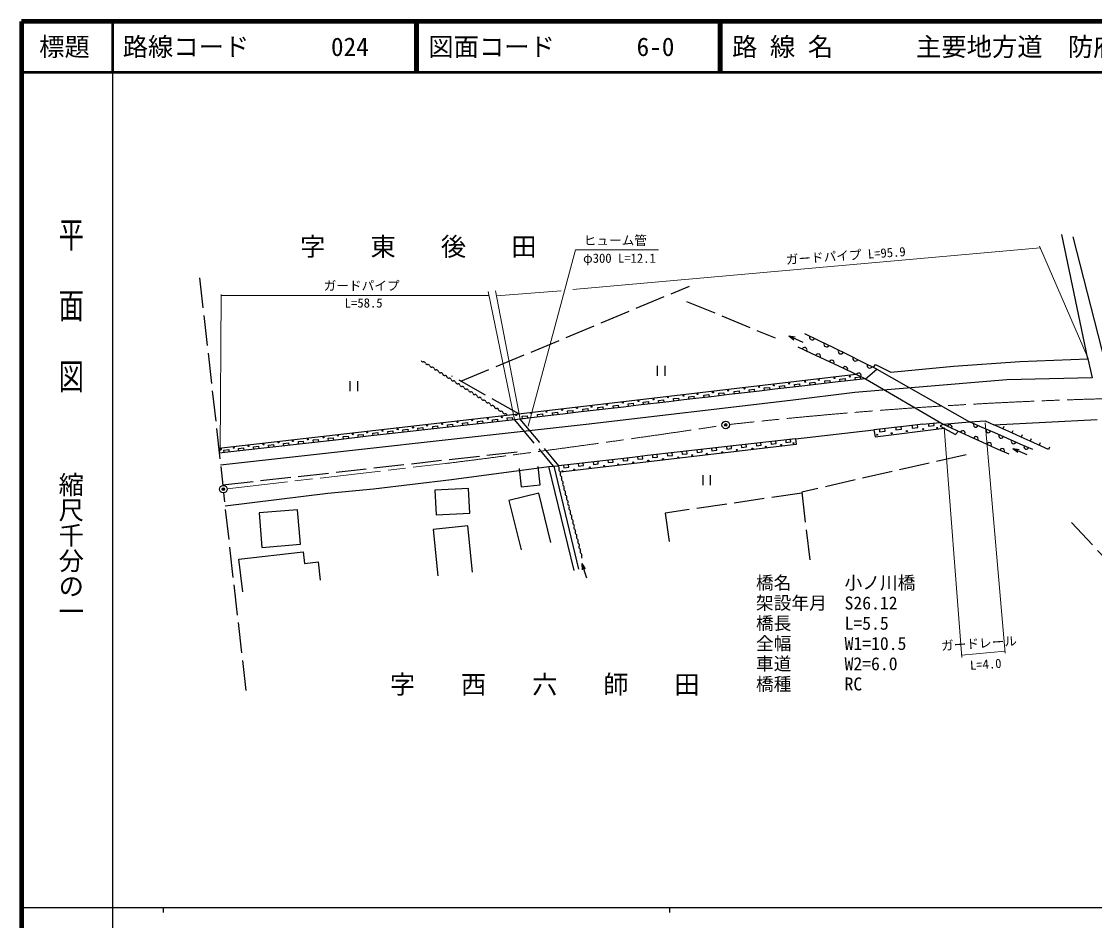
# Model space of a CAD drawing. Units: millimetres, scale not verified. Extents: x 40000 to 680000, y 20000 to 380000.
# Drawn here: x 40000 to 252000, y 202409 to 380000 of the extents above; entities that cross this region are included whole.
import ezdxf
from ezdxf.enums import TextEntityAlignment as Align

# ---------------------------------------------------------------- set-up
doc = ezdxf.new("R2010")
doc.units = ezdxf.units.MM
doc.header["$LTSCALE"] = 1000
doc.header["$PDMODE"] = 32
doc.header["$PDSIZE"] = 500
doc.linetypes.add('CHAIN', pattern=[18.5, 12, -1.5, 3.5, -1.5])
doc.linetypes.add('DASHED', pattern=[7.5, 6, -1.5])
for name, color, linetype, lineweight in [('M-BGD', 7, 'Continuous', 25), ('M-BGD-EXST', 7, 'Continuous', 25), ('M-BMK', 2, 'CHAIN', 13), ('M-BMK-HTXT', 7, 'Continuous', 13), ('M-BMK-SRVR', 3, 'Continuous', 25), ('M-STR-HTXT', 7, 'Continuous', 13), ('M-STR-STR1', 1, 'Continuous', 25), ('M-TTL', 2, 'Continuous', 140), ('M-TTL-BAND', 7, 'Continuous', 25), ('M-TTL-LINE', 7, 'Continuous', 50)]:
    doc.layers.add(name, color=color, linetype=linetype, lineweight=lineweight)
doc.layers.add('M-OTRS', color=6, linetype='Continuous')
doc.layers.add('M-TTL-TXT', color=7, linetype='Continuous')
doc.styles.add('@ＭＳ ゴシック', font='')
doc.styles.add('ＭＳ ゴシック', font='')
doc.styles.get('@ＭＳ ゴシック').set_extended_font_data('@MS Gothic')
doc.styles.get('ＭＳ ゴシック').set_extended_font_data('MS Gothic')

msp = doc.modelspace()

# ---------------------------------------------------------------- linework, layer by layer
at = {"layer": 'M-BGD', "linetype": 'DASHED'}
for p, q in [((75179, 329383), (79800, 288361)), ((126828, 308941), (171955, 327706)), ((171419, 324704), (188878, 317499)), ((138233, 302485), (125031, 309958)), ((137425, 301335), (145019, 292143)), ((138491, 301457), (146105, 292241)), ((79789, 288462), (138227, 295034)), ((84387, 247835), (79968, 286871))]:
    msp.add_line(p, q, dxfattribs=at)
at = {"layer": 'M-BGD'}
for p, q in [((197617, 316914), (194768, 318310)), ((191616, 317901), (192834, 317684)), ((191616, 317901), (192589, 317137)), ((191616, 317901), (194354, 316675)), ((200465, 315519), (197617, 316914)), ((193372, 315760), (196047, 314494)), ((196047, 314494), (198722, 313229)), ((203314, 314123), (200465, 315519)), ((206162, 312727), (203314, 314123)), ((198722, 313229), (201397, 311963)), ((201397, 311963), (204073, 310697)), ((209010, 311332), (206162, 312727)), ((204073, 310697), (206748, 309432)), ((191803, 307686), (188814, 307336)), ((194792, 308035), (191803, 307686)), ((200770, 308733), (194792, 308035)), ((203759, 309082), (200770, 308733)), ((206748, 309432), (203759, 309082)), ((176859, 305940), (170881, 305241)), ((179848, 306289), (176859, 305940)), ((182836, 306638), (179848, 306289)), ((185825, 306987), (182836, 306638)), ((188814, 307336), (185825, 306987)), ((155936, 303496), (152948, 303146)), ((158925, 303845), (155936, 303496)), ((161914, 304194), (158925, 303845)), ((167892, 304892), (161914, 304194)), ((170881, 305241), (167892, 304892)), ((135055, 301066), (132106, 300732)), ((138003, 301400), (135055, 301066)), ((143981, 302099), (138003, 301400)), ((146970, 302448), (143981, 302099)), ((149959, 302797), (146970, 302448)), ((152948, 303146), (149959, 302797)), ((232078, 300331), (252488, 301381)), ((117364, 299063), (114416, 298729)), ((120313, 299397), (117364, 299063)), ((123261, 299731), (120313, 299397)), ((126209, 300065), (123261, 299731)), ((129158, 300399), (126209, 300065)), ((132106, 300732), (129158, 300399)), ((192934, 297561), (208415, 299328)), ((214869, 300067), (208415, 299328)), ((218096, 300436), (214869, 300067)), ((218096, 300436), (221418, 300816)), ((222064, 300436), (224660, 299263)), ((224660, 299263), (227256, 298089)), ((229786, 299807), (227288, 300899)), ((232285, 298715), (229786, 299807)), ((233878, 299523), (232078, 300331)), ((234083, 299979), (233878, 299523)), ((235677, 298715), (233878, 299523)), ((235882, 299171), (235677, 298715)), ((99674, 297059), (96725, 296725)), ((102622, 297393), (99674, 297059)), ((108519, 298061), (102622, 297393)), ((111467, 298395), (108519, 298061)), ((114416, 298729), (111467, 298395)), ((187081, 296896), (184154, 296563)), ((190008, 297228), (187081, 296896)), ((192934, 297561), (190008, 297228)), ((227256, 298089), (229852, 296916)), ((229852, 296916), (232448, 295743)), ((234783, 297624), (232285, 298715)), ((237282, 296532), (234783, 297624)), ((237477, 297906), (235677, 298715)), ((237682, 298363), (237477, 297906)), ((239277, 297098), (237477, 297906)), ((239482, 297554), (239277, 297098)), ((242876, 295482), (239277, 297098)), ((81983, 295055), (79083, 294726)), ((84932, 295389), (81983, 295055)), ((87880, 295723), (84932, 295389)), ((90828, 296057), (87880, 295723)), ((93777, 296391), (90828, 296057)), ((96725, 296725), (93777, 296391)), ((169520, 294901), (163666, 294236)), ((172447, 295233), (169520, 294901)), ((175373, 295566), (172447, 295233)), ((178300, 295898), (175373, 295566)), ((181227, 296231), (178300, 295898)), ((184154, 296563), (181227, 296231)), ((232448, 295743), (235044, 294569)), ((235868, 295661), (237089, 295462)), ((235868, 295661), (236852, 294911)), ((235868, 295661), (238624, 294475)), ((239780, 295440), (237282, 296532)), ((241281, 296746), (241076, 296290)), ((243081, 295938), (242876, 295482)), ((149032, 292574), (146105, 292241)), ((151959, 292906), (149032, 292574)), ((154886, 293239), (151959, 292906)), ((157813, 293571), (154886, 293239)), ((160739, 293903), (157813, 293571)), ((163666, 294236), (160739, 293903)), ((138332, 291714), (138702, 288093)), ((142482, 288479), (142113, 292100)), ((144217, 292070), (146105, 292241)), ((149172, 271580), (144217, 292070)), ((150144, 271816), (145223, 292161)), ((138702, 288093), (142482, 288479)), ((128350, 287768), (121649, 287418)), ((121649, 287418), (121904, 282535)), ((128605, 282885), (128350, 287768)), ((142197, 286824), (136297, 285357)), ((144615, 277100), (142197, 286824)), ((136297, 285357), (138715, 275633)), ((94554, 283536), (86959, 282910)), ((86959, 282910), (87519, 276123)), ((95113, 276749), (94554, 283536)), ((121904, 282535), (128605, 282885)), ((128189, 280348), (121333, 279662)), ((129102, 271213), (128189, 280348)), ((121333, 279662), (122246, 270528)), ((87519, 276123), (95113, 276749)), ((82964, 273765), (95668, 275225)), ((83703, 267332), (82964, 273765)), ((95668, 275225), (95932, 272927)), ((95932, 272927), (98688, 273243)), ((99104, 269628), (98688, 273243)), ((150694, 272947), (151350, 271899)), ((150694, 272947), (150780, 271713)), ((150694, 272947), (151622, 270095))]:
    msp.add_line(p, q, dxfattribs=at)
for points in [[(208302, 311679), (208694, 312246), (211723, 310727), (224136, 311906), (237216, 312807), (250707, 313375), (245543, 337951)], [(247732, 337451), (254784, 309904), (267922, 310029), (278906, 309746), (281914, 309470), (294083, 311865), (308654, 310544), (321279, 306655), (336910, 304765), (354206, 301696), (373143, 297742), (374107, 298346), (375135, 299384), (376039, 300692), (376625, 302499), (376645, 304038), (373734, 315514)], [(250707, 313375), (251545, 309597), (234675, 309218), (216568, 307727), (204616, 306740), (191924, 305138), (151587, 300404), (79351, 292347)], [(78974, 295692), (137632, 302415), (204934, 310301)], [(204755, 309199), (204697, 309695), (205693, 309812), (205751, 309315)], [(186822, 307104), (186764, 307600), (187760, 307717), (187818, 307220)], [(189811, 307453), (189752, 307949), (190749, 308066), (190807, 307569)], [(192799, 307802), (192741, 308299), (193738, 308415), (193796, 307918)], [(195788, 308151), (195730, 308648), (196727, 308764), (196785, 308268)], [(198777, 308500), (198719, 308997), (199715, 309113), (199773, 308617)], [(201766, 308850), (201708, 309346), (202704, 309463), (202762, 308966)], [(168888, 305009), (168830, 305505), (169827, 305622), (169885, 305125)], [(171877, 305358), (171819, 305854), (172815, 305971), (172873, 305474)], [(174866, 305707), (174808, 306204), (175804, 306320), (175862, 305823)], [(177855, 306056), (177797, 306553), (178793, 306669), (178851, 306173)], [(180844, 306405), (180786, 306902), (181782, 307018), (181840, 306522)], [(183833, 306754), (183775, 307251), (184771, 307368), (184829, 306871)], [(147966, 302564), (147908, 303061), (148904, 303177), (148962, 302681)], [(150955, 302914), (150897, 303410), (151893, 303527), (151951, 303030)], [(153944, 303263), (153886, 303759), (154882, 303876), (154940, 303379)], [(156933, 303612), (156875, 304109), (157871, 304225), (157929, 303728)], [(159922, 303961), (159864, 304458), (160860, 304574), (160918, 304077)], [(162910, 304310), (162852, 304807), (163849, 304923), (163907, 304427)], [(165899, 304659), (165841, 305156), (166838, 305272), (166896, 304776)], [(130141, 300510), (130084, 301007), (131067, 301118), (131123, 300621)], [(133089, 300844), (133033, 301341), (134016, 301452), (134072, 300955)], [(136037, 301178), (135981, 301675), (136964, 301786), (137020, 301289)], [(138999, 301517), (138941, 302013), (139938, 302130), (139996, 301633)], [(141988, 301866), (141930, 302363), (142927, 302479), (142985, 301982)], [(144977, 302215), (144919, 302712), (145915, 302828), (145973, 302332)], [(227288, 300899), (230360, 301118), (232078, 300331)], [(112450, 298506), (112394, 299003), (113377, 299114), (113433, 298617)], [(115399, 298840), (115342, 299337), (116325, 299448), (116381, 298951)], [(118347, 299174), (118291, 299671), (119273, 299782), (119330, 299285)], [(121295, 299508), (121239, 300005), (122222, 300116), (122278, 299619)], [(124244, 299842), (124188, 300339), (125170, 300450), (125227, 299953)], [(127192, 300176), (127136, 300673), (128119, 300784), (128175, 300287)], [(208415, 299328), (208637, 297981), (222276, 299657)], [(209491, 299451), (209548, 298955), (210623, 299078), (210567, 299574)], [(212718, 299821), (212775, 299324), (213850, 299447), (213794, 299944)], [(215945, 300190), (216002, 299693), (217077, 299816), (217021, 300313)], [(219172, 300559), (219229, 300062), (220304, 300186), (220247, 300682)], [(222064, 300436), (221501, 300079), (224561, 298411), (225118, 299056)], [(94760, 296502), (94703, 296999), (95686, 297110), (95742, 296613)], [(97708, 296836), (97652, 297333), (98635, 297444), (98691, 296947)], [(100656, 297170), (100600, 297667), (101583, 297778), (101639, 297281)], [(103605, 297504), (103549, 298001), (104531, 298112), (104588, 297615)], [(106553, 297838), (106497, 298335), (107480, 298446), (107536, 297949)], [(109502, 298172), (109445, 298669), (110428, 298780), (110484, 298283)], [(192934, 297561), (193043, 296411), (146486, 290961)], [(188056, 297007), (188113, 296510), (189088, 296621), (189032, 297117)], [(190983, 297339), (191040, 296842), (192015, 296953), (191959, 297450)], [(80018, 294832), (79961, 295329), (80944, 295440), (81000, 294944)], [(82966, 295166), (82910, 295663), (83892, 295774), (83949, 295278)], [(85914, 295500), (85858, 295997), (86841, 296108), (86897, 295612)], [(88863, 295834), (88806, 296331), (89789, 296442), (89846, 295946)], [(91811, 296168), (91755, 296665), (92738, 296776), (92794, 296279)], [(167569, 294679), (167625, 294182), (168601, 294293), (168544, 294790)], [(170495, 295012), (170552, 294515), (171527, 294626), (171471, 295123)], [(173422, 295344), (173479, 294847), (174454, 294958), (174398, 295455)], [(176349, 295677), (176406, 295180), (177381, 295291), (177325, 295788)], [(179276, 296009), (179332, 295512), (180308, 295623), (180252, 296120)], [(182203, 296342), (182259, 295845), (183235, 295956), (183178, 296453)], [(185130, 296674), (185186, 296177), (186162, 296288), (186105, 296785)], [(150008, 292684), (150064, 292188), (151040, 292298), (150983, 292795)], [(152935, 293017), (152991, 292520), (153967, 292631), (153910, 293128)], [(155861, 293349), (155918, 292853), (156893, 292963), (156837, 293460)], [(158788, 293682), (158845, 293185), (159820, 293296), (159764, 293793)], [(161715, 294014), (161771, 293518), (162747, 293628), (162691, 294125)], [(164642, 294347), (164698, 293850), (165674, 293961), (165617, 294458)], [(80255, 284341), (100540, 286832), (109548, 287683), (124955, 289496), (144217, 292070)], [(147081, 292352), (147137, 291855), (148113, 291966), (148056, 292463)]]:
    msp.add_lwpolyline(points, dxfattribs=at)
at = {"layer": 'M-BGD', "linetype": 'DASHED'}
for points in [[(226627, 294397), (194155, 287052), (195895, 272285)], [(194183, 286821), (167166, 282899), (167949, 277246)], [(247476, 281003), (254397, 273600), (260010, 265336)]]:
    msp.add_lwpolyline(points, dxfattribs=at)
at = {"layer": 'M-BGD'}
for centre in [(200641, 309564), (203656, 309864), (182858, 307477), (185758, 307815), (188667, 308105), (191672, 308472), (194852, 308830), (197558, 309187), (164853, 305350), (167675, 305776), (170797, 306075), (173542, 306404), (176625, 306733), (179621, 307080), (146810, 303273), (149757, 303669), (152618, 303910), (155662, 304307), (158803, 304703), (161877, 305003), (129036, 301233), (132110, 301533), (134883, 301833), (137734, 302239), (140701, 302664), (143755, 302915), (111350, 299156), (114327, 299465), (117352, 299793), (120155, 300180), (123112, 300489), (126166, 300866), (214917, 299105), (218148, 299472), (220920, 299712), (90774, 296836), (93616, 297107), (96563, 297435), (99666, 297831), (102478, 298199), (105493, 298469), (108296, 298817), (209030, 298361), (211916, 298658), (79370, 295512), (81941, 295783), (84860, 296131), (87827, 296459), (175430, 294603), (178453, 294893), (181322, 295363), (184399, 295617), (187078, 295979), (190083, 296359), (192526, 296694), (157864, 292503), (160832, 292911), (163846, 293273), (166742, 293562), (169738, 293879), (172507, 294304), (146867, 291164), (149175, 291490), (152316, 291897), (155121, 292214)]:
    msp.add_circle(centre, 100, dxfattribs=at)
for centre, radius, start, end in [((196206, 317639), 530, 157.08736, 330.70346), ((199054, 316243), 530, 157.08709, 330.7047), ((194713, 315133), 493, 333.89765, 155.45878), ((197388, 313868), 493, 333.89584, 155.45905), ((201902, 314847), 530, 157.08685, 330.70396), ((119320, 313145), 368, 194.25411, 280.79706), ((119458, 312423), 368, 14.252, 100.79916), ((120171, 312604), 368, 194.25432, 280.79806), ((120309, 311881), 368, 14.25411, 100.79706), ((121022, 312062), 368, 194.252, 280.79916), ((121160, 311340), 368, 14.25411, 100.79706), ((200063, 312602), 493, 333.8956, 155.46034), ((202738, 311336), 493, 333.89765, 155.45878), ((204751, 313452), 530, 157.08709, 330.7047), ((207599, 312056), 530, 157.08736, 330.70346), ((121873, 311521), 368, 194.25532, 280.79585), ((122011, 310798), 368, 14.25411, 100.79706), ((122724, 310979), 368, 194.25631, 280.79678), ((122861, 310257), 368, 14.25742, 100.79374), ((123574, 310438), 368, 194.25411, 280.79706), ((123712, 309715), 368, 14.25742, 100.79374), ((124425, 309896), 368, 194.25411, 280.79706), ((124563, 309174), 368, 14.25411, 100.79706), ((205413, 310070), 493, 333.89662, 155.45982), ((125276, 309355), 368, 194.25411, 280.79706), ((125414, 308632), 368, 14.25411, 100.79706), ((126127, 308813), 368, 194.25411, 280.79706), ((126264, 308091), 368, 14.25411, 100.79706), ((126977, 308272), 368, 194.25411, 280.79706), ((127115, 307549), 368, 14.252, 100.79916), ((127828, 307731), 368, 194.25411, 280.79706), ((127966, 307008), 368, 14.252, 100.79916), ((128679, 307189), 368, 194.25432, 280.79806), ((128817, 306466), 368, 14.25411, 100.79706), ((129530, 306648), 368, 194.25532, 280.79585), ((129667, 305925), 368, 14.25411, 100.79706), ((130380, 306106), 368, 194.25532, 280.79585), ((130518, 305384), 368, 14.25631, 100.79678), ((131231, 305565), 368, 194.25411, 280.79706), ((131369, 304842), 368, 14.25742, 100.79374), ((132082, 305023), 368, 194.25411, 280.79706), ((132220, 304301), 368, 14.25411, 100.79706), ((132933, 304482), 368, 194.25411, 280.79706), ((133070, 303759), 368, 14.25411, 100.79706), ((133783, 303940), 368, 194.25411, 280.79706), ((133921, 303218), 368, 14.25411, 100.79706), ((134634, 303399), 368, 194.25411, 280.79706), ((134772, 302676), 368, 14.25411, 100.79706), ((135485, 302857), 368, 194.25411, 280.79706), ((135623, 302135), 368, 14.252, 100.79916), ((223372, 299872), 475, 332.71265, 158.63603), ((225968, 298699), 475, 332.71218, 158.63651), ((228520, 300313), 456, 150.93065, 341.86589), ((231018, 299221), 456, 150.92855, 341.86749), ((228564, 297525), 475, 332.71218, 158.63651), ((231160, 296352), 475, 332.71162, 158.63657), ((233517, 298130), 456, 150.93005, 341.86599), ((236015, 297038), 456, 150.92986, 341.86734), ((233756, 295178), 475, 332.71218, 158.63651), ((238514, 295946), 456, 150.9296, 341.86645), ((145906, 291791), 354, 330.41015, 58.73626), ((146522, 291441), 354, 150.41077, 238.73398), ((146154, 290836), 354, 330.41016, 58.73683), ((146770, 290487), 354, 150.41015, 238.73626), ((146403, 289882), 354, 330.41016, 58.73683), ((147018, 289533), 354, 150.41077, 238.73398), ((146651, 288928), 354, 330.41015, 58.73626), ((147266, 288578), 354, 150.41016, 238.73683), ((146899, 287973), 354, 330.41016, 58.73683), ((147514, 287624), 354, 150.41076, 238.7334), ((147147, 287019), 354, 330.41016, 58.73683), ((147762, 286670), 354, 150.41016, 238.73683), ((147395, 286065), 354, 330.41015, 58.73626), ((148010, 285716), 354, 150.41077, 238.73398), ((147643, 285111), 354, 330.41016, 58.73683), ((148258, 284761), 354, 150.41015, 238.73626), ((147891, 284156), 354, 330.41016, 58.73683), ((148506, 283807), 354, 150.41077, 238.73398), ((148139, 283202), 354, 330.41116, 58.73525), ((148755, 282853), 354, 150.41016, 238.73683), ((148387, 282248), 354, 330.41015, 58.73626), ((149003, 281898), 354, 150.41077, 238.73398), ((148635, 281293), 354, 330.41016, 58.73683), ((149251, 280944), 354, 150.41015, 238.73626), ((148883, 280339), 354, 330.41016, 58.73683), ((149499, 279990), 354, 150.41077, 238.73398), ((149132, 279385), 354, 330.41015, 58.73626), ((149747, 279035), 354, 150.41016, 238.73683), ((149380, 278431), 354, 330.41016, 58.73683), ((149995, 278081), 354, 150.41076, 238.7334), ((149628, 277476), 354, 330.41016, 58.73683), ((150243, 277127), 354, 150.41016, 238.73683), ((149876, 276522), 354, 330.41015, 58.73626), ((150491, 276173), 354, 150.41077, 238.73398), ((150124, 275568), 354, 330.41016, 58.73683), ((150739, 275218), 354, 150.41015, 238.73626), ((150372, 274613), 354, 330.41016, 58.73683), ((150987, 274264), 354, 150.41077, 238.73398)]:
    msp.add_arc(centre, radius, start, end, dxfattribs=at)
at = {"layer": 'M-BGD-EXST'}
for p, q in [((165607, 311970), (165607, 309970)), ((167107, 311970), (167107, 309970)), ((104903, 308963), (104903, 306963)), ((106403, 308963), (106403, 306963)), ((174594, 290385), (174594, 288385)), ((176094, 290385), (176094, 288385))]:
    msp.add_line(p, q, dxfattribs=at)
at = {"layer": 'M-BMK'}
msp.add_line((80629, 287702), (123763, 292671), dxfattribs=at)
for centre, radius, start, end in [((277938, -585085), 890890, 90.05538, 96.31924), ((-159164, 2548219), 2273223, 277.14962, 278.53958)]:
    msp.add_arc(centre, radius, start, end, dxfattribs=at)
at = {"layer": 'M-BMK-SRVR'}
for centre in [(179134, 300309), (79884, 287616)]:
    msp.add_circle(centre, 750, dxfattribs=at)
at = {"layer": 'M-OTRS'}
for p in [(179134, 300309), (79884, 287616)]:
    msp.add_point(p, dxfattribs=at)
at = {"layer": 'M-STR-HTXT'}
for p, q in [((148946, 327051), (241282, 335289)), ((241145, 335606), (250747, 313402)), ((140120, 300056), (149457, 334888)), ((149457, 334888), (165843, 334888)), ((132216, 326662), (137403, 301384)), ((138528, 301472), (133666, 326811)), ((146618, 326821), (133859, 325805)), ((79250, 295093), (79436, 326071)), ((132383, 325846), (79434, 325846)), ((225811, 254370), (222295, 299775)), ((230377, 300738), (234329, 255218)), ((225774, 254852), (234294, 255617))]:
    msp.add_line(p, q, dxfattribs=at)
at = {"layer": 'M-STR-STR1'}
for p, q in [((206748, 309432), (209010, 311332)), ((209010, 311332), (227288, 300899)), ((206748, 309432), (222064, 300436)), ((222064, 300436), (227288, 300899))]:
    msp.add_line(p, q, dxfattribs=at)
at = {"layer": 'M-TTL'}
for p, q in [((40000, 380000), (40000, 20000)), ((680000, 380000), (40000, 380000))]:
    msp.add_line(p, q, dxfattribs=at)
at = {"layer": 'M-TTL-BAND'}
for p, q in [((58000, 370000), (58000, 20000)), ((40000, 205000), (579000, 205000)), ((68000, 205000), (68000, 204000)), ((168000, 205000), (168000, 204000))]:
    msp.add_line(p, q, dxfattribs=at)
at = {"layer": 'M-TTL-LINE'}
for p, q in [((58000, 380000), (58000, 370000)), ((117750, 380000), (117750, 370000)), ((118250, 380000), (118250, 370000)), ((177750, 380000), (177750, 370000)), ((178250, 380000), (178250, 370000)), ((40000, 370000), (680000, 370000))]:
    msp.add_line(p, q, dxfattribs=at)

# ---------------------------------------------------------------- texts
at = {"layer": 'M-BMK-HTXT', "char_height": 3666, "attachment_point": 7, "style": 'ＭＳ ゴシック'}
for s, insert in [('\\T2.78;字東後田', (95047, 333287)), ('\\T2.81;字西六師田', (112780, 246812))]:
    msp.add_mtext(s, dxfattribs=dict(at, insert=insert))
at = {"layer": 'M-STR-HTXT', "style": 'ＭＳ ゴシック'}
for s, p in [('ヒューム管', (151071, 335303)), ('φ300 L=12.1', (150961, 331776)), ('ガードパイプ', (99699, 326349)), ('L=58.5', (103866, 322940))]:
    msp.add_text(s, height=1833, dxfattribs=at).set_placement(p, align=Align.BOTTOM_LEFT)
for s, rotation, p in [('ガードパイプ L=95.9', 3.948, (191103, 331479)), ('ガードレール', 3.896, (221786, 255206)), ('L=4.0', 3.896, (227492, 251360))]:
    msp.add_text(s, height=1833, rotation=rotation, dxfattribs=at).set_placement(p, align=Align.BOTTOM_LEFT)
for s, p in [('橋名\u3000\u3000\u3000小ノ川橋', (185112, 270419)), ('架設年月\u3000S26.12', (185112, 266419)), ('橋長\u3000\u3000\u3000L=5.5', (185112, 262419)), ('全幅\u3000\u3000\u3000W1=10.5', (185112, 258419)), ('車道\u3000\u3000\u3000W2=6.0', (185112, 254419)), ('橋種\u3000\u3000\u3000RC', (185112, 250419))]:
    msp.add_text(s, height=2566, dxfattribs=at).set_placement(p, align=Align.TOP_LEFT)
at = {"layer": 'M-TTL-BAND', "style": '@ＭＳ ゴシック', "width": 1.4}
msp.add_text('平  面  図', height=3666, rotation=270, dxfattribs=at).set_placement((49777, 306475), align=Align.MIDDLE_RIGHT)
at = {"layer": 'M-TTL-BAND', "style": '@ＭＳ ゴシック'}
msp.add_text('縮尺千分の一', height=3666, rotation=270, dxfattribs=at).set_placement((49777, 261030), align=Align.MIDDLE_RIGHT)
at = {"layer": 'M-TTL-TXT', "style": 'ＭＳ ゴシック'}
msp.add_text('標題', height=3666, dxfattribs=at).set_placement((48500, 375000), align=Align.MIDDLE_CENTER)
for s, p in [('路線コード', (60000, 375000)), ('路 線 名', (180380, 375000)), ('主要地方道\u3000防府徳地線', (216734, 375000)), ('024', (101142, 375000)), ('図面コード', (120380, 375000)), ('6-0', (161521, 375000))]:
    msp.add_text(s, height=3666, dxfattribs=at).set_placement(p, align=Align.MIDDLE_LEFT)

doc.saveas('drawing.dxf')
